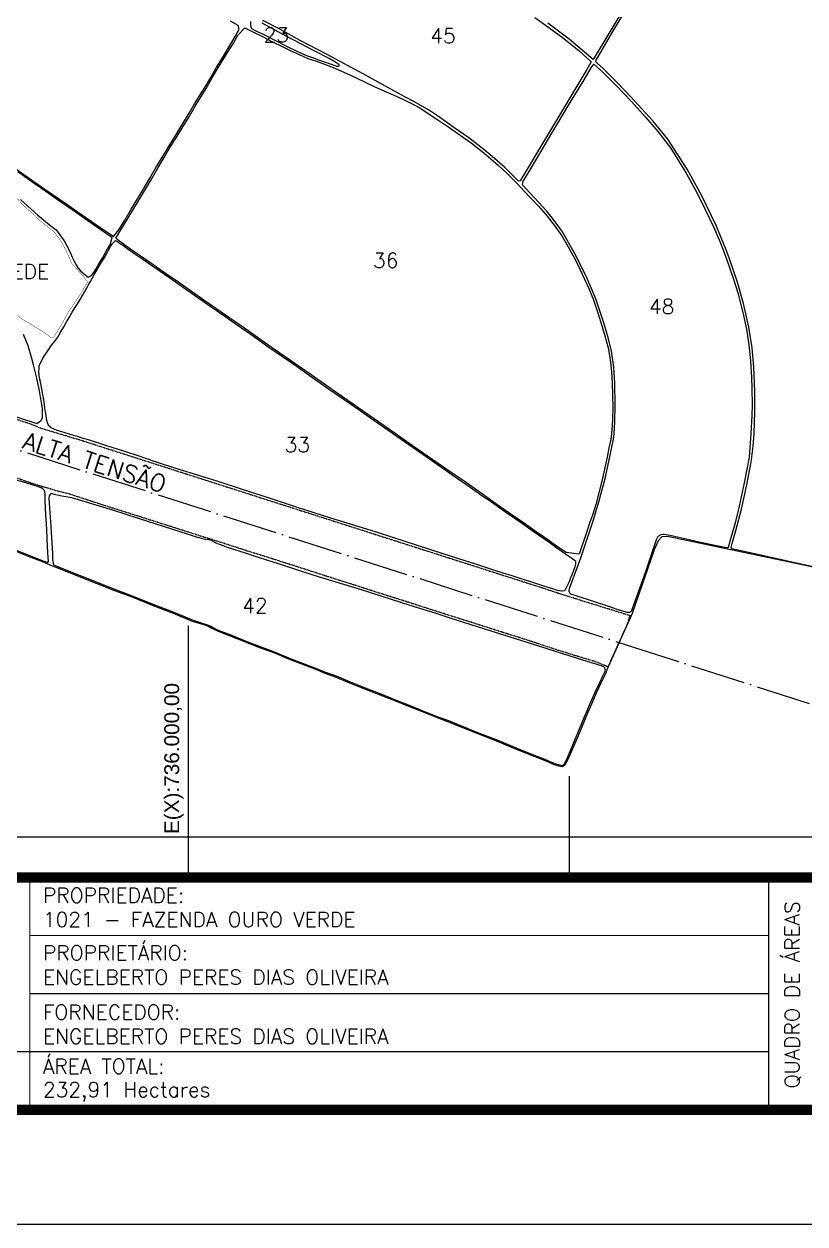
# Model space of a CAD drawing. Header units: millimetres. Extents: x 733975 to 738430, y 7821792 to 7824942.
# Drawn here: x 735784 to 736810, y 7821792 to 7823367 of the extents above; entities that cross this region are included whole.
import ezdxf
from ezdxf.enums import TextEntityAlignment as Align

# ---------------------------------------------------------------- set-up
doc = ezdxf.new("R2010")
doc.units = ezdxf.units.MM
for name, pattern in [('ACAD_ISO04W100', [30, 24, -3, 0, -3]), ('CENTER', [2, 1.25, -0.25, 0.25, -0.25]), ('CONTINUO', [0]), ('LIN0', [0])]:
    doc.linetypes.add(name, pattern=pattern)
for name, color, linetype in [('0114001021', 1, 'Continuous'), ('0114001021023', 5, 'Continuous'), ('0114001021032', 5, 'Continuous'), ('0114001021033', 5, 'Continuous'), ('0114001021035', 5, 'Continuous'), ('0114001021036', 5, 'Continuous'), ('0114001021041', 5, 'Continuous'), ('0114001021042', 5, 'Continuous'), ('0114001021045', 5, 'Continuous'), ('0114001021046', 5, 'Continuous'), ('0114001021047', 5, 'Continuous'), ('0114001021048', 5, 'Continuous'), ('MALHA', 8, 'Continuous'), ('MARGEM', 5, 'Continuous'), ('REDE_DE_LUZ', 6, 'CENTER'), ('SEDE', 7, 'Continuous'), ('TEXTO', 7, 'Continuous')]:
    doc.layers.add(name, color=color, linetype=linetype)
doc.styles.add('ROMANS', font='romans')
doc.styles.add('Simplex', font='simplex.shx')
doc.styles.get("Standard").update_dxf_attribs({"font": 'arial.ttf'})

msp = doc.modelspace()

# ---------------------------------------------------------------- linework, layer by layer
at = {"layer": '0114001021', "ltscale": 80}
msp.add_lwpolyline([(736847.5, 7822648.5), (736629, 7822694.5), (736621.5, 7822694), (736617, 7822689), (736611.5, 7822677), (736582.5, 7822593.5), (736549.3, 7822519.3), (736548.1, 7822515.3), (736545.9, 7822510.6), (736541.7, 7822501.9), (736535.4, 7822488.6), (736529.2, 7822474.5), (736523, 7822460.2), (736511.7, 7822433), (736498.8, 7822402.5), (736494.8, 7822394.6), (736492.5, 7822392.8), (736490.2, 7822392.2), (736488.3, 7822392.4), (736486.3, 7822392.9), (736480.4, 7822394.9), (736473.1, 7822398.1), (736464.1, 7822401.7), (736453.3, 7822405.9), (736430.8, 7822414.9), (736405.9, 7822425.4), (736379.3, 7822435.7), (736340.8, 7822451.2), (736327.2, 7822456.2), (736307.4, 7822464.2), (736289.5, 7822471.5), (736272.4, 7822478.1), (736249.9, 7822487.2), (736231.6, 7822494.2), (736212.1, 7822501.9), (736193.4, 7822509.8), (736179.7, 7822514.6), (736166.5, 7822520.2), (736133, 7822532.9), (736113.5, 7822541.2), (736092.7, 7822548.9), (736078.6, 7822554.3), (736052, 7822565.1), (736039.6, 7822569.6), (736034, 7822572.3), (736029.4, 7822574.6), (736025.9, 7822576.6), (736019.1, 7822578.8), (736005.7, 7822583.1), (735980.6, 7822593.4), (735953, 7822604), (735927.9, 7822614.2), (735903.7, 7822623.3), (735857.4, 7822641.6), (735834.5, 7822650.8), (735819.4, 7822656.6), (735814.1, 7822658.9), (735812.1, 7822659.8), (735809.8, 7822660.6), (735806.3, 7822661.9), (735794.5, 7822666.6), (735721.9, 7822695.4)], dxfattribs=at)
at = {"layer": '0114001021023', "flags": 128}
msp.add_lwpolyline([(736081.9, 7823370.6), (736081.8, 7823366.9), (736082.2, 7823363.6), (736083.2, 7823361.4), (736089.8, 7823358.1), (736097.4, 7823354.4), (736119, 7823343.4), (736126.2, 7823339.8), (736133.4, 7823336.2), (736140.7, 7823332.6), (736148, 7823329.3), (736155.3, 7823326.1), (736163.2, 7823323.2), (736171.1, 7823320.5), (736178.8, 7823317.9), (736186.3, 7823315.2), (736193.7, 7823312.4), (736194.7, 7823311.9), (736197.2, 7823312.1), (736198.2, 7823312.5), (736198.3, 7823312.9), (736198.1, 7823313.8), (736196.4, 7823315.2), (736192.2, 7823317.8), (736185, 7823321.9), (736165.1, 7823332.2), (736129.5, 7823350.8), (736097.2, 7823368.3)], dxfattribs=at)
at = {"layer": '0114001021032', "flags": 128}
for points in [[(735780, 7823137), (735784.6, 7823132.7), (735793.6, 7823124.3), (735798, 7823120.3), (735802.4, 7823116.3), (735807.4, 7823112.3), (735812.4, 7823108.2), (735822, 7823100.7), (735826.7, 7823097), (735833.7, 7823087.6), (735837, 7823082.5), (735840, 7823077), (735843.1, 7823071.5), (735845.4, 7823066.3), (735847.8, 7823061.1), (735850.3, 7823056.1), (735852.8, 7823051.4), (735855.3, 7823046.6), (735858.7, 7823043.5), (735862, 7823040.4), (735864.7, 7823038.1), (735866.8, 7823036.5), (735868.8, 7823034.9), (735871.2, 7823036.5), (735873.4, 7823038.1), (735876, 7823041.2), (735878.9, 7823046), (735881.7, 7823050.7), (735884.7, 7823055.8), (735887.7, 7823060.9), (735890.8, 7823066.3), (735894.1, 7823072), (735897.3, 7823077.6), (735898.4, 7823081), (735900.2, 7823086.6), (735900.2, 7823086.6), (735897.8, 7823088.5), (735892.7, 7823092), (735885.2, 7823097.2), (735877, 7823102.8), (735868.3, 7823108.9), (735859.5, 7823115), (735850.2, 7823121.5), (735840.8, 7823128.1), (735831.6, 7823134.5), (735822.3, 7823140.9), (735813.2, 7823147.3), (735794.8, 7823160.2), (735785.5, 7823166.7), (735776.3, 7823173.1)], [(735774.4, 7822851.5), (735785.1, 7822848.1), (735793.2, 7822845.6), (735801.2, 7822843), (735804.2, 7822845), (735807.1, 7822846.9), (735808.6, 7822850.8), (735808.6, 7822856.6), (735808.6, 7822862.4), (735807.4, 7822870.1), (735806.1, 7822877.8), (735804.7, 7822885.8), (735803, 7822894.1), (735801.4, 7822902.5), (735799.2, 7822911.1), (735797, 7822919.7), (735794.7, 7822928.2), (735789.7, 7822944.8), (735786.7, 7822952.2), (735783.7, 7822959.6)]]:
    msp.add_lwpolyline(points, dxfattribs=at)
at = {"layer": '0114001021033', "flags": 128}
msp.add_lwpolyline([(735904.5, 7823083.2), (735907.2, 7823081.8), (735911.2, 7823078.8), (735914.3, 7823076.8), (735922.3, 7823071.1), (735931.3, 7823064.8), (735940.3, 7823058.5), (735949.2, 7823052.4), (735975.6, 7823034), (735993.8, 7823021.3), (736012.5, 7823008.4), (736030.1, 7822996.2), (736048, 7822983.6), (736057.2, 7822977.2), (736085.6, 7822957.4), (736104.6, 7822944.1), (736114.1, 7822937.5), (736123.6, 7822931), (736141.6, 7822918.4), (736158.9, 7822906.3), (736185.5, 7822887.7), (736214.5, 7822867.6), (736243.7, 7822847.3), (736262.2, 7822834.3), (736300.9, 7822807.4), (736321.2, 7822793.3), (736341.8, 7822779), (736370, 7822759.4), (736386.9, 7822747.6), (736394.8, 7822742), (736416.8, 7822726.6), (736438.6, 7822711.4), (736452.7, 7822701.6), (736459.6, 7822696.8), (736473.2, 7822687.6), (736478.6, 7822683.7), (736484, 7822679.7), (736489.6, 7822675.7), (736495.3, 7822671.7), (736501.1, 7822667.6), (736504.5, 7822665.8), (736506.9, 7822663.6), (736508.2, 7822662.5), (736508.2, 7822660.3), (736508.3, 7822658.1), (736507.4, 7822654.6), (736505.6, 7822649.9), (736503.8, 7822645.2), (736501.9, 7822640.1), (736499.9, 7822635.1), (736497.9, 7822630.8), (736496, 7822627), (736494, 7822623.3), (736490.8, 7822622.7), (736489.3, 7822622.7), (736484.7, 7822623.8), (736477.1, 7822626.1), (736469.5, 7822628.3), (736459, 7822631.7), (736448.5, 7822635.2), (736437.2, 7822638.8), (736425.2, 7822642.7), (736413.2, 7822646.5), (736401.1, 7822650.4), (736377.4, 7822658), (736355.2, 7822665), (736332.1, 7822672.4), (736269.8, 7822692.6), (736245.8, 7822700.5), (736187.1, 7822718.5), (736142, 7822733.2), (736110.8, 7822743.4), (736071, 7822756.4), (736038, 7822767), (735986.8, 7822783.1), (735967.6, 7822789.1), (735958.5, 7822792.2), (735932.8, 7822800.7), (735908.4, 7822808.7), (735891.9, 7822814), (735869, 7822821.3), (735862.2, 7822823.3), (735856.1, 7822825.2), (735849.9, 7822827), (735844.1, 7822828.8), (735838.3, 7822830.6), (735832.9, 7822832.2), (735828, 7822833.6), (735820.2, 7822837.3), (735817.2, 7822839.6), (735815.2, 7822843.7), (735814, 7822849.6), (735812.9, 7822855.5), (735811.8, 7822863.4), (735810.8, 7822871.3), (735809.5, 7822878.8), (735808.1, 7822885.9), (735806.7, 7822893), (735805.4, 7822899.4), (735804.2, 7822905.8), (735803.7, 7822910.9), (735804.1, 7822914.9), (735804.5, 7822918.8), (735806.9, 7822923.7), (735809.2, 7822928.5), (735812.5, 7822933.9), (735816.5, 7822939.7), (735820.6, 7822945.6), (735822.8, 7822948.4), (735825.1, 7822951.3), (735826.2, 7822952.8), (735828.8, 7822956.4), (735832.4, 7822962.7), (735836.1, 7822969), (735839.9, 7822975.5), (735843.7, 7822982.2), (735847.5, 7822989), (735851.2, 7822994.6), (735854.8, 7823000.2), (735858.2, 7823005.6), (735861.3, 7823010.8), (735864.4, 7823016), (735866.8, 7823020.5), (735869.2, 7823024.9), (735871.7, 7823029.5), (735874.4, 7823034.3), (735877.1, 7823039), (735880.2, 7823044.3), (735883.2, 7823049.5), (735886.3, 7823054.8), (735889.4, 7823060), (735892.5, 7823065.3), (735895.3, 7823070.3), (735898.1, 7823075.4), (735900.5, 7823079)], close=True, dxfattribs=at)
at = {"layer": '0114001021035'}
msp.add_lwpolyline([(735772.4, 7823178.1), (735798.6, 7823159.8), (735811.7, 7823150.7), (735839.2, 7823131.6), (735854.3, 7823121.2), (735884, 7823100.7), (735896.9, 7823091.7), (735901.8, 7823088.4), (735909, 7823097.3), (735916.8, 7823110), (735925.2, 7823124.2), (735933.2, 7823137.7), (735940.8, 7823150.2), (735949.7, 7823165.1), (735958.5, 7823180.3), (735967.9, 7823195.8), (735976.2, 7823209.4), (735984.8, 7823223.6), (735992.8, 7823236.7), (736001.1, 7823250.4), (736008.3, 7823262.6), (736014.9, 7823273.1), (736022.5, 7823285.3), (736029.5, 7823297.3), (736036.8, 7823309.8), (736044.8, 7823322.8), (736052.9, 7823336), (736061.5, 7823350.8), (736066.9, 7823360.8), (736065.7, 7823365.5), (736055.3, 7823371.2)], dxfattribs=at)
at = {"layer": '0114001021036'}
msp.add_lwpolyline([(736513.1, 7822671.1), (736496.2, 7822673.4), (736483.4, 7822682), (736470.2, 7822691.3), (736455.6, 7822701.5), (736440, 7822712.4), (736408.3, 7822734.5), (736392.3, 7822745.6), (736362, 7822767), (736346.5, 7822777.6), (736314.2, 7822800.1), (736298.5, 7822811), (736283.6, 7822821.4), (736267.1, 7822832.9), (736249.8, 7822845), (736232.7, 7822856.9), (736215.1, 7822869.1), (736196.9, 7822881.8), (736179, 7822894.4), (736161.4, 7822906.6), (736144.3, 7822918.6), (736108.8, 7822943.3), (736090.7, 7822955.9), (736072.5, 7822968.7), (736054.6, 7822981.2), (736037.6, 7822992.9), (736020.5, 7823005), (736004.3, 7823016.3), (735987.8, 7823027.8), (735968.7, 7823040.9), (735952.1, 7823052.7), (735935.6, 7823063.9), (735918.6, 7823075.9), (735907.8, 7823083.5), (735905.1, 7823086.3), (735911.7, 7823097.2), (735918.6, 7823108.7), (735925.2, 7823119.5), (735932, 7823130.7), (735938.6, 7823141.8), (735945.3, 7823152.9), (735952.9, 7823165.9), (735960.7, 7823179), (735968.2, 7823192.2), (735976, 7823205.2), (735984.3, 7823218.1), (735993, 7823232.2), (736001, 7823245.6), (736009.1, 7823259.5), (736016, 7823270.9), (736023.4, 7823282.9), (736030.2, 7823294.4), (736037.2, 7823306.2), (736044.7, 7823318.6), (736051.6, 7823330), (736059.2, 7823342.4), (736065.1, 7823352.6), (736074.1, 7823362.2), (736083.7, 7823357.7), (736097.4, 7823351), (736110.7, 7823344), (736124.1, 7823337.3), (736133.8, 7823332.5), (736145.6, 7823327.3), (736157, 7823322.3), (736168.3, 7823318.6), (736180, 7823314.3), (736193.4, 7823309), (736208.2, 7823302.5), (736220.6, 7823296.9), (736232.3, 7823291.1), (736244.2, 7823285.3), (736256.7, 7823279.8), (736269, 7823274.5), (736280.6, 7823269.3), (736292.3, 7823263.4), (736303.8, 7823257.4), (736315, 7823250.1), (736327.8, 7823241.7), (736342.2, 7823231.8), (736356.8, 7823221.5), (736371.3, 7823211.2), (736385.6, 7823200), (736397.1, 7823190.3), (736407.3, 7823181.5), (736419, 7823170.6), (736431.6, 7823157.9), (736440.8, 7823148), (736449.8, 7823138.8), (736459.6, 7823128.1), (736471.3, 7823115.2), (736481.7, 7823101.7), (736490.2, 7823089.2), (736498.9, 7823074.8), (736507.4, 7823059), (736514.4, 7823044.5), (736520, 7823032.4), (736525.8, 7823020.2), (736531.8, 7823005.4), (736537.2, 7822989.4), (736542, 7822974.1), (736546.9, 7822957.8), (736551.1, 7822942), (736553.8, 7822926.7), (736555.8, 7822911.1), (736556.5, 7822895.7), (736556.9, 7822880.3), (736557.2, 7822864), (736556.9, 7822848.2), (736556.1, 7822833.9), (736554.5, 7822821.9), (736552.3, 7822810.9), (736549.9, 7822798.7), (736546.6, 7822783), (736543, 7822767.1), (736539.1, 7822751.7), (736534.9, 7822736.5), (736530.9, 7822723.8), (736526.8, 7822711.9), (736523.1, 7822701), (736519.5, 7822690.6), (736516.2, 7822680.5)], close=True, dxfattribs=at)
at = {"layer": '0114001021041', "elevation": 641.3}
msp.add_lwpolyline([(735722.6, 7822697), (735795.1, 7822668.2), (735806.9, 7822663.5), (735810.4, 7822662.2), (735812.7, 7822661.5), (735813.9, 7822661), (735814.6, 7822660.6), (735815.5, 7822660.3), (735816.4, 7822661.8), (735815.8, 7822673.1), (735814.9, 7822690.9), (735814.5, 7822703.7), (735813.2, 7822722.9), (735812.3, 7822741.3), (735812.2, 7822749.8), (735811.7, 7822753.7), (735810.7, 7822755.5), (735809.2, 7822757.1), (735806.9, 7822758.4), (735801.9, 7822760), (735788.2, 7822764.6), (735772, 7822769.5)], dxfattribs=at)
at = {"layer": '0114001021042', "elevation": 630.3}
msp.add_lwpolyline([(735818.7, 7822749.5), (735817.5, 7822747.7), (735817, 7822744.4), (735819.1, 7822713.7), (735821.6, 7822672.1), (735821.8, 7822664.3), (735823.1, 7822657.2), (735835.1, 7822652.4), (735858.1, 7822643.2), (735904.3, 7822624.9), (735928.5, 7822615.8), (735953.6, 7822605.6), (735981.2, 7822595), (736006.3, 7822584.7), (736019.6, 7822580.4), (736026.6, 7822578.2), (736030.3, 7822576.2), (736034.8, 7822573.9), (736040.2, 7822571.2), (736052.6, 7822566.7), (736079.2, 7822555.9), (736093.3, 7822550.5), (736114.1, 7822542.8), (736133.6, 7822534.5), (736167.1, 7822521.8), (736180.3, 7822516.2), (736194.1, 7822511.4), (736212.7, 7822503.5), (736232.2, 7822495.8), (736250.5, 7822488.8), (736273, 7822479.7), (736290.1, 7822473.1), (736308.1, 7822465.8), (736327.8, 7822457.8), (736341.4, 7822452.8), (736379.9, 7822437.3), (736406.5, 7822427), (736431.4, 7822416.5), (736453.9, 7822407.5), (736464.7, 7822403.3), (736473.8, 7822399.7), (736481, 7822396.5), (736486.7, 7822394.5), (736488.6, 7822394.1), (736490, 7822393.9), (736491.7, 7822394.4), (736493.4, 7822395.7), (736497.2, 7822403.2), (736510.1, 7822433.7), (736521.4, 7822460.8), (736527.6, 7822475.2), (736533.9, 7822489.4), (736540.1, 7822502.6), (736544.3, 7822511.4), (736546.6, 7822516), (736547.2, 7822517.6), (736547.6, 7822519.2), (736547.4, 7822520.5), (736546.8, 7822522), (736545.4, 7822523.4), (736542.6, 7822524.7), (736518, 7822532), (736483.6, 7822543.1), (736458.8, 7822550.8), (736422.4, 7822562.4), (736386.5, 7822573.8), (736346.3, 7822586.3), (736324, 7822593.8), (736291.4, 7822604.1), (736228.7, 7822623.9), (736165.4, 7822643.5), (736119.8, 7822658.1), (736092.3, 7822666.8), (736075, 7822672.4), (736051.6, 7822680.1), (736036.8, 7822685.8), (736029.6, 7822689.5), (736020.8, 7822691.2), (736010.8, 7822693.8), (735999, 7822697.7), (735968.6, 7822707), (735934.9, 7822718), (735902.1, 7822728.6), (735860.3, 7822741.5), (735847.3, 7822745.1), (735836.6, 7822747.1), (735832, 7822748), (735824.6, 7822749.7), (735821.2, 7822750.6), (735820.1, 7822750.4)], close=True, dxfattribs=at)
at = {"layer": '0114001021045'}
msp.add_lwpolyline([(736455, 7823376), (736478.2, 7823359.5), (736490.7, 7823350.1), (736513, 7823332.1), (736529.1, 7823317.8), (736523.3, 7823307.6), (736471.5, 7823221.3), (736437.2, 7823163.5), (736435.6, 7823161.5), (736434.1, 7823161.1), (736433.1, 7823161.4), (736426.2, 7823168.6), (736415, 7823179.3), (736401.9, 7823190.9), (736387.8, 7823202.8), (736368.2, 7823218.1), (736348.8, 7823231.6), (736329.8, 7823245.1), (736315.4, 7823254.8), (736307.7, 7823259.2), (736296.1, 7823265.8), (736284.3, 7823271.8), (736269.8, 7823279.8), (736229.5, 7823301.8), (736210.1, 7823312.3), (736182.2, 7823327.2), (736146.9, 7823345.7), (736120, 7823360.4), (736097.8, 7823372.1)], dxfattribs=at)
at = {"layer": '0114001021046'}
msp.add_lwpolyline([(736575.1, 7823393.4), (736531.5, 7823321), (736499.8, 7823347.5), (736471.9, 7823368.5)], dxfattribs=at)
at = {"layer": '0114001021047'}
msp.add_lwpolyline([(736818.6, 7822655.2), (736788.3, 7822661.7), (736759.2, 7822668.2), (736733.7, 7822674), (736713.7, 7822678.1), (736713.1, 7822678.7), (736712.8, 7822680.1), (736714.2, 7822685.4), (736719, 7822702.5), (736726.1, 7822730.6), (736733.2, 7822762.3), (736739, 7822792), (736741.4, 7822813.3), (736743, 7822829.9), (736743.9, 7822858.2), (736743.6, 7822885), (736742.3, 7822916.9), (736740.2, 7822942.2), (736735.9, 7822969.3), (736729, 7823000.6), (736720.5, 7823029.8), (736710, 7823060.5), (736706, 7823070.8), (736692.9, 7823102.9), (736674.1, 7823142), (736654.9, 7823176.8), (736629.7, 7823216.2), (736610, 7823240.2), (736580.9, 7823271.9), (736563.2, 7823290.6), (736545.2, 7823308.4), (736536.7, 7823316), (736534.5, 7823318.1), (736535.5, 7823319.9), (736557.2, 7823357.7), (736596.7, 7823423.3)], dxfattribs=at)
at = {"layer": '0114001021048'}
msp.add_lwpolyline([(736532.2, 7823314.8), (736544.2, 7823304.1), (736561.5, 7823286.8), (736581.7, 7823265.7), (736600.8, 7823244.6), (736616.3, 7823226.4), (736633.1, 7823204.7), (736653.7, 7823171.7), (736668.4, 7823144.2), (736678.3, 7823124.8), (736689.6, 7823101), (736698.2, 7823080.8), (736706.7, 7823058.9), (736715.9, 7823032.2), (736721.3, 7823014.4), (736727.9, 7822988.7), (736732.7, 7822966.9), (736735.7, 7822946.3), (736737.9, 7822925.2), (736739.2, 7822903.4), (736739.8, 7822889), (736740.2, 7822866.8), (736739.8, 7822853.7), (736738.7, 7822829.3), (736736.1, 7822798.6), (736729.9, 7822764.9), (736723.3, 7822734.3), (736717.9, 7822712.5), (736713, 7822695.9), (736708.6, 7822680), (736708.2, 7822679.7), (736707.3, 7822679.6), (736702.2, 7822680.5), (736695.4, 7822681.9), (736670.5, 7822687.2), (736659.1, 7822689.9), (736632.6, 7822695.7), (736624.9, 7822697.2), (736623.2, 7822697.2), (736620.3, 7822696.8), (736616.5, 7822694.3), (736615, 7822691.9), (736614.3, 7822690.2), (736606.8, 7822667.6), (736600.4, 7822648.2), (736588.3, 7822615.2), (736581.6, 7822596.1), (736579.3, 7822594.7), (736576.2, 7822594.9), (736561.9, 7822599.3), (736553.4, 7822602.2), (736530.7, 7822609.4), (736510.4, 7822616), (736502, 7822619), (736500.7, 7822620.3), (736500.2, 7822622.2), (736499.9, 7822623.9), (736500.9, 7822627.6), (736515.3, 7822666.5), (736531.9, 7822716.3), (736540, 7822743.1), (736547.5, 7822772.4), (736553.9, 7822801.3), (736558, 7822822.3), (736558.9, 7822829.8), (736559.9, 7822844.5), (736560.4, 7822867), (736559.9, 7822895.7), (736558.6, 7822916.7), (736555.4, 7822938), (736551.8, 7822953.9), (736545.6, 7822975.2), (736535, 7823006.5), (736522.6, 7823035.3), (736506.6, 7823067.3), (736490.2, 7823096), (736477.9, 7823112.8), (736470.2, 7823122.2), (736465.4, 7823127.2), (736443, 7823151.5), (736439.1, 7823155.6), (736438.7, 7823156.8), (736439, 7823158.6), (736439.8, 7823160.9), (736441.4, 7823163.8), (736451.4, 7823180.3), (736477.2, 7823223.9), (736501.4, 7823264.5), (736518.5, 7823291.9), (736529, 7823309.7), (736530.9, 7823312.7)], close=True, dxfattribs=at)
at = {"layer": 'MALHA', "color": 8}
for points in [[(736000, 7822577), (736000, 7822459), (736000, 7822246.8)], [(736500, 7822379.8), (736500, 7822246.8)], [(734124.7, 7822300), (738279.7, 7822300)]]:
    msp.add_lwpolyline(points, dxfattribs=at)
at = {"layer": 'MARGEM', "color": 174, "linetype": 'LIN0', "flags": 128}
msp.add_lwpolyline([(738429.7, 7824941.8), (733974.7, 7824941.8), (733974.7, 7821791.8), (738429.7, 7821791.8)], close=True, dxfattribs=at)
at = {"layer": 'MARGEM', "color": 174, "linetype": 'LIN0', "const_width": 13.6, "flags": 128}
for points in [[(738279.7, 7824791.8), (734124.7, 7824791.8), (734124.7, 7821941.8), (738279.7, 7821941.8)], [(735429.7, 7822246.8), (738279.7, 7822246.8), (738279.7, 7821941.8), (735429.7, 7821941.8)]]:
    msp.add_lwpolyline(points, close=True, dxfattribs=at)
at = {"layer": 'MARGEM', "color": 174, "linetype": 'LIN0', "flags": 128}
for points, const_width in [([(735792.1, 7822246.8), (735792.1, 7821941.8)], 1.51), ([(735792.1, 7822246.8), (735792.1, 7821944.6)], 1.5), ([(736761.9, 7822246.8), (736761.9, 7821945.6)], 1.51), ([(735792.1, 7822170.6), (736761.9, 7822170.6)], 1.51), ([(735792.1, 7822094.3), (736761.9, 7822094.3)], 1.51), ([(735429.7, 7822018.1), (736761.9, 7822018.1)], 1.51)]:
    msp.add_lwpolyline(points, dxfattribs=dict(at, const_width=const_width))
at = {"layer": 'REDE_DE_LUZ', "linetype": 'ACAD_ISO04W100', "ltscale": 3}
for points in [[(734845.2, 7823106.6), (736575, 7822552.3)], [(736575, 7822552.3), (736897.2, 7822449)]]:
    msp.add_lwpolyline(points, dxfattribs=at)
at = {"layer": 'REDE_DE_LUZ', "elevation": 638.4}
msp.add_lwpolyline([(735773.5, 7822848.7), (735793.7, 7822842.2), (735804.6, 7822837.4), (735842.3, 7822825.9), (735854.9, 7822822.3), (735855.5, 7822822.1), (736462.7, 7822627.8), (736468.7, 7822625.8), (736474.8, 7822623.9), (736487.4, 7822619.7), (736502.8, 7822614.8), (736506.9, 7822613.5), (736579.9, 7822590.8), (736578.9, 7822588.3), (736576.8, 7822580.7), (736550.8, 7822523.2), (736539.3, 7822528.4), (736531.4, 7822531.1), (736508.8, 7822537.8), (736482.4, 7822546.1), (736458.1, 7822554.1), (736446.2, 7822558.1), (736423.3, 7822565.3), (736412.4, 7822568.7), (736391.8, 7822575.3), (736368.9, 7822582.6), (736346.3, 7822589.7), (736323.5, 7822597), (736311.9, 7822600.7), (736287.8, 7822608.5), (736263.4, 7822616.2), (736228, 7822627.4), (736216.7, 7822631.2), (736204.6, 7822635), (736180.7, 7822642.6), (736157.2, 7822650.2), (736124, 7822660.8), (736112.9, 7822664.4), (736089.8, 7822671.7), (736077.9, 7822675.4), (736042.7, 7822686.8), (736019.8, 7822693.9), (735995.7, 7822701.6), (735923.7, 7822724.5), (735900.3, 7822731.9), (735888.7, 7822735.6), (735877.2, 7822739.3), (735844.9, 7822749.9), (735835.9, 7822752.4), (735828.6, 7822754.1), (735814.4, 7822758.3), (735812.2, 7822758.9), (735807.5, 7822760.3), (735804.6, 7822761.2), (735794.7, 7822764.2), (735790.1, 7822765.8), (735784.8, 7822767.6), (735774.4, 7822771.5)], dxfattribs=at)
at = {"layer": 'SEDE', "linetype": 'CONTINUO', "const_width": 0.5, "flags": 128}
msp.add_lwpolyline([(735803.8, 7823110.4), (735805.1, 7823109.4), (735810.1, 7823105.3), (735819.7, 7823097.8), (735824, 7823094.4), (735830.7, 7823085.5), (735833.8, 7823080.6), (735836.8, 7823075.2), (735839.8, 7823069.9), (735840.5, 7823068.1), (735843.5, 7823061.2), (735846.9, 7823053.3), (735852, 7823047.6), (735857.2, 7823041.8), (735861.4, 7823036.8), (735864.6, 7823032.7), (735867.8, 7823028.5), (735863.8, 7823021.6), (735859.7, 7823014.8), (735854.9, 7823007.4), (735849.5, 7822999.4), (735844.1, 7822991.5), (735839.2, 7822982.8), (735834.3, 7822974.1), (735830.1, 7822966.9), (735826.6, 7822961.3), (735823.1, 7822955.6), (735821, 7822955.7), (735818.9, 7822955.9), (735818.2, 7822956.9), (735817.9, 7822957.3), (735817.4, 7822957.8), (735816.8, 7822958.3), (735816.3, 7822958.7), (735809.7, 7822963), (735803.1, 7822967.2), (735796.1, 7822971.6), (735788.6, 7822976), (735781.1, 7822980.4), (735775.8, 7822985.1), (735770.6, 7822989.8), (735765.4, 7822995.5), (735760.3, 7823002.1), (735755.3, 7823008.7), (735750.2, 7823014.1), (735745.1, 7823019.5), (735740.1, 7823021.5), (735735, 7823020), (735729.9, 7823018.6), (735726.1, 7823015.7), (735722.3, 7823012.7), (735718.5, 7823012.4), (735714.7, 7823014.6), (735710.9, 7823016.8), (735712.6, 7823022.8), (735714.2, 7823028.9), (735716.4, 7823034.7), (735719.1, 7823040.3), (735732.8, 7823067.7), (735735.8, 7823073), (735736, 7823077), (735736.3, 7823080.9), (735738, 7823084.5), (735741.3, 7823087.8), (735744.6, 7823091.1), (735746.5, 7823096.5), (735748.3, 7823101.8), (735748.3, 7823107.1), (735746.4, 7823112.4), (735744.4, 7823117.6), (735742.4, 7823123.1), (735740.3, 7823128.6), (735737.5, 7823133.6), (735734, 7823138.2), (735730.5, 7823142.8), (735724.5, 7823147), (735718.5, 7823151.2), (735715, 7823155.5), (735713.8, 7823159.8), (735712.6, 7823164), (735716.1, 7823165.8), (735719.6, 7823167.6), (735724.5, 7823167.1), (735730.9, 7823164.3), (735737.4, 7823161.5), (735744.1, 7823159.7), (735750.8, 7823157.9), (735756.9, 7823154.9), (735762.4, 7823150.8), (735767.8, 7823146.8), (735774.3, 7823139.5), (735780.8, 7823132.2), (735787, 7823126), (735792.9, 7823120.9), (735798.8, 7823115.8)], close=True, dxfattribs=at)

# ---------------------------------------------------------------- texts
at = {"layer": 'MALHA'}
msp.add_text('E(X):736.000,00', height=19.5, rotation=90, dxfattribs=at).set_placement((735993.9, 7822303.8), align=Align.BOTTOM_LEFT)
at = {"layer": 'MARGEM', "color": 7, "linetype": 'Continuous', "lineweight": 9, "style": 'Simplex'}
for s, p in [('PROPRIEDADE:', (735809.2, 7822233.1)), ('PROPRIETÁRIO:', (735809.2, 7822157.6)), ('FORNECEDOR:', (735809.2, 7822079.8)), ('ÁREA TOTAL:', (735809.2, 7822008.7))]:
    msp.add_text(s, height=19.5, dxfattribs=at).set_placement(p, align=Align.TOP_LEFT)
at = {"layer": 'MARGEM', "color": 7, "linetype": 'Continuous', "style": 'Simplex'}
msp.add_text('QUADRO DE ÁREAS', height=19.5, rotation=90, dxfattribs=at).set_placement((736792.7, 7822092.9), align=Align.MIDDLE_CENTER)
for s, p in [('1021 - FAZENDA OURO VERDE', (735809.2, 7822201.3)), ('ENGELBERTO PERES DIAS OLIVEIRA', (735809.2, 7822125.7)), ('ENGELBERTO PERES DIAS OLIVEIRA', (735809.2, 7822048)), ('232,91 Hectares', (735809.2, 7821978))]:
    msp.add_text(s, height=19.5, dxfattribs=at).set_placement(p, align=Align.TOP_LEFT)
at = {"layer": 'REDE_DE_LUZ', "color": 6, "style": 'ROMANS'}
msp.add_text('REDE ELÉTRICA - ALTA TENSÃO', height=22.5, rotation=342.2311, dxfattribs=at).set_placement((735742.7, 7822834.9), align=Align.MIDDLE_CENTER)
at = {"layer": 'TEXTO', "linetype": 'ByBlock', "style": 'Simplex'}
for s, p in [('23', (736115.6, 7823343.5)), ('45', (736334.2, 7823342.2)), ('48', (736621.5, 7822986.7)), ('33', (736143.1, 7822805.3)), ('42', (736087.4, 7822594))]:
    msp.add_text(s, height=19.5, dxfattribs=at).set_placement(p, align=Align.CENTER)
msp.add_text('36', height=19.5, dxfattribs=at).set_placement((736259.3, 7823057), align=Align.MIDDLE_CENTER)
msp.add_text('SEDE', height=19.5, dxfattribs=at).set_placement((735751.3, 7823032.6))

doc.saveas('drawing.dxf')
